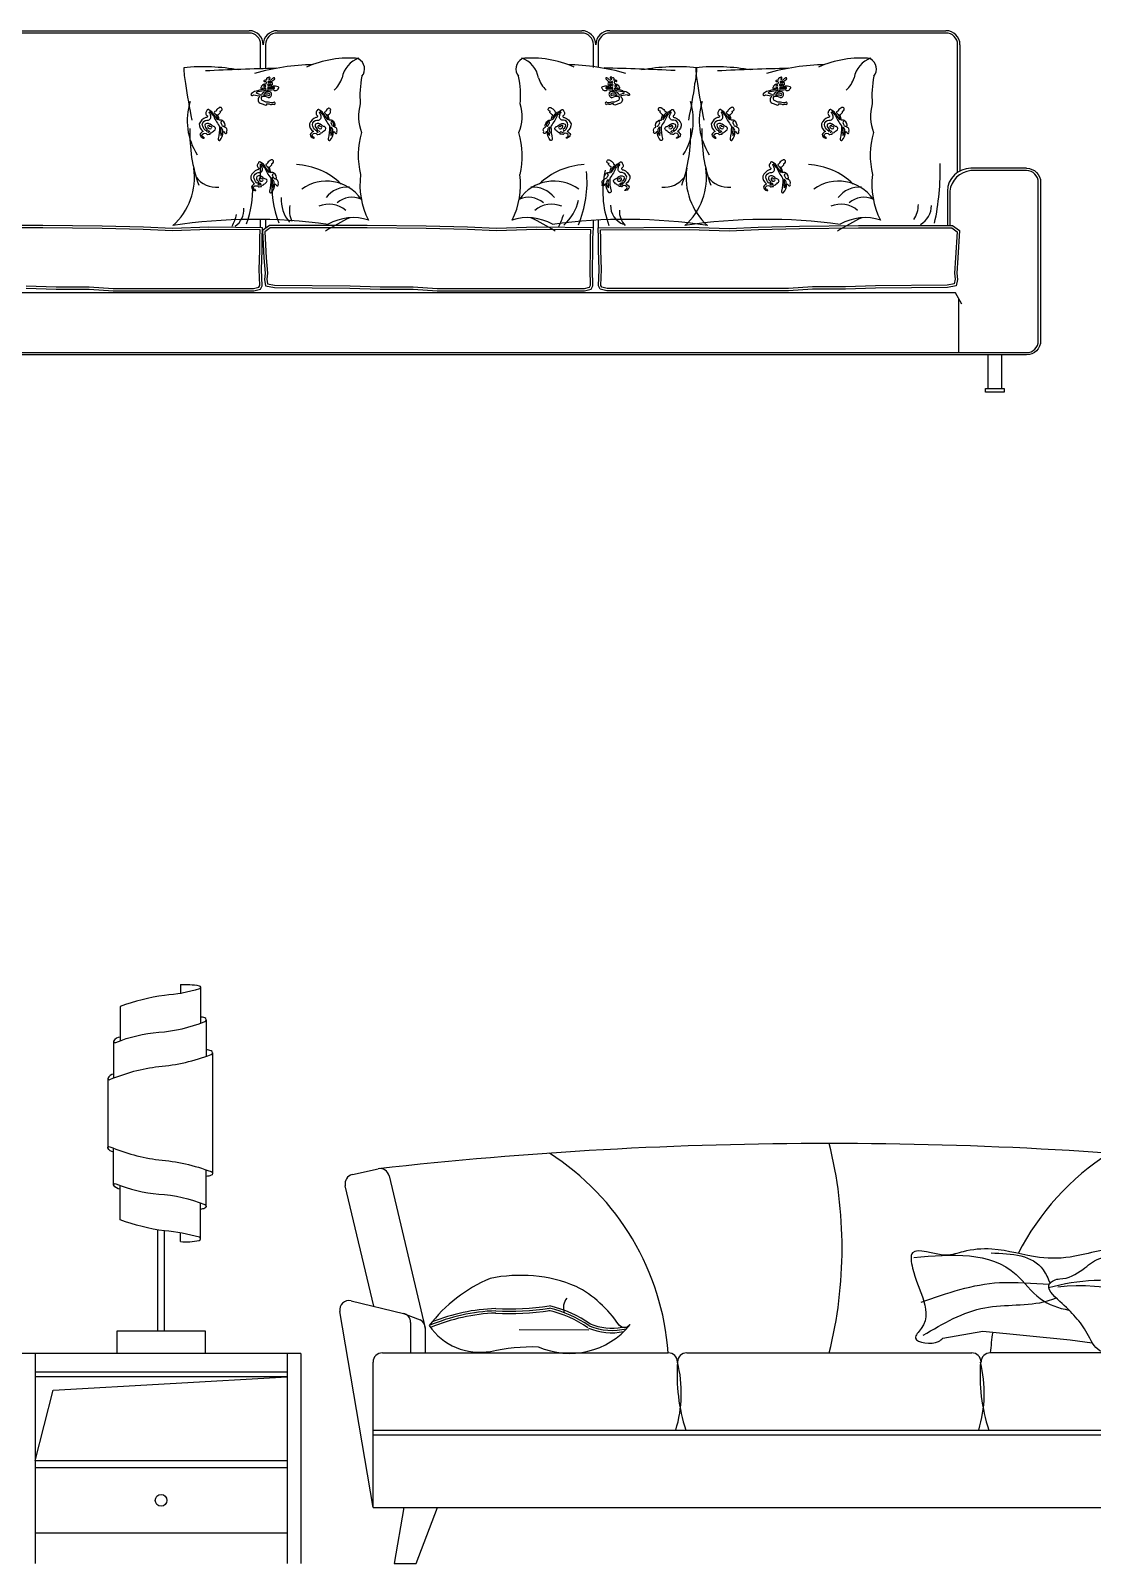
# Model space of a CAD drawing. Header units: inches. Extents: x 11 to 53.5, y 7.4 to 32.2.
# Drawn here: x 18.43 to 20.707, y 14.968 to 18.254 of the extents above; entities that cross this region are included whole.
import ezdxf

# ---------------------------------------------------------------- set-up
doc = ezdxf.new("R2010")
doc.units = ezdxf.units.IN
doc.header["$MEASUREMENT"] = 0
doc.layers.add('02', color=2, linetype='Continuous')

msp = doc.modelspace()

# ---------------------------------------------------------------- linework, layer by layer
at = {"layer": '02'}
for p, q in [((18.262, 18.2535), (18.8989, 18.2535)), ((18.8985, 18.2485), (18.262, 18.2485)), ((18.9589, 18.2535), (19.6122, 18.2535)), ((19.6122, 18.2485), (18.9589, 18.2485)), ((19.6722, 18.2535), (20.3934, 18.2535)), ((20.3934, 18.2485), (19.6722, 18.2485)), ((18.9235, 18.1726), (18.9235, 18.2235)), ((18.9339, 18.2235), (18.9339, 18.1726)), ((19.6372, 18.1749), (19.6372, 18.2235)), ((19.6472, 18.2235), (19.6472, 18.1749)), ((20.4184, 17.95), (20.4184, 18.2235)), ((20.4234, 18.2235), (20.4234, 17.9529)), ((18.9235, 17.9358), (18.9235, 17.9681)), ((18.9235, 17.8316), (18.9235, 17.8489)), ((18.9339, 17.8489), (18.9339, 17.8299)), ((19.6372, 17.8312), (19.6372, 17.8475)), ((19.6472, 17.8475), (19.6472, 17.8312)), ((18.4566, 17.8357), (18.2554, 17.8357)), ((18.4566, 17.8307), (18.257, 17.8307)), ((18.5837, 17.8345), (18.4566, 17.8357)), ((18.5836, 17.8295), (18.4566, 17.8307)), ((18.6718, 17.8272), (18.5836, 17.8295)), ((18.672, 17.8322), (18.5837, 17.8345)), ((18.7343, 17.8248), (18.6718, 17.8272)), ((18.7343, 17.8298), (18.672, 17.8322)), ((18.8123, 17.8322), (18.7343, 17.8298)), ((18.8122, 17.8272), (18.7343, 17.8248)), ((18.9225, 17.8263), (18.8122, 17.8272)), ((18.9277, 17.831), (18.8123, 17.8322)), ((18.9216, 17.8088), (18.9225, 17.8263)), ((18.9216, 17.7829), (18.9216, 17.8088)), ((18.9266, 17.8087), (18.9277, 17.831)), ((18.9266, 17.7828), (18.9266, 17.8087)), ((18.9424, 17.8357), (18.9271, 17.8251)), ((18.9271, 17.8251), (18.9306, 17.7663)), ((18.9277, 17.831), (18.9277, 17.831)), ((18.9439, 17.8307), (18.9322, 17.8226)), ((18.9322, 17.8226), (18.9356, 17.7667)), ((19.1516, 17.8357), (18.9424, 17.8357)), ((19.1516, 17.8307), (18.9439, 17.8307)), ((19.2787, 17.8345), (19.1516, 17.8357)), ((19.2786, 17.8295), (19.1516, 17.8307)), ((19.3668, 17.8272), (19.2786, 17.8295)), ((19.3669, 17.8322), (19.2787, 17.8345)), ((19.4293, 17.8248), (19.3668, 17.8272)), ((19.4293, 17.8298), (19.3669, 17.8322)), ((19.5152, 17.8322), (19.4293, 17.8298)), ((19.5151, 17.8272), (19.4293, 17.8248)), ((19.632, 17.8265), (19.5151, 17.8272)), ((19.6372, 17.8312), (19.5152, 17.8322)), ((19.6311, 17.809), (19.632, 17.8265)), ((19.6311, 17.7831), (19.6311, 17.809)), ((19.6361, 17.8089), (19.6372, 17.8312)), ((19.6361, 17.783), (19.6361, 17.8089)), ((19.6372, 17.8312), (19.6372, 17.8312)), ((19.6472, 17.831), (19.8426, 17.8322)), ((19.6472, 17.831), (19.6472, 17.831)), ((19.6484, 17.8087), (19.6472, 17.831)), ((19.6484, 17.7828), (19.6484, 17.8087)), ((19.6525, 17.8263), (19.8426, 17.8272)), ((19.6534, 17.8088), (19.6525, 17.8263)), ((19.6534, 17.7829), (19.6534, 17.8088)), ((19.8426, 17.8322), (19.9285, 17.8298)), ((19.8426, 17.8272), (19.9285, 17.8248)), ((19.9285, 17.8298), (19.9908, 17.8322)), ((19.9285, 17.8248), (19.991, 17.8272)), ((19.9908, 17.8322), (20.0791, 17.8345)), ((19.991, 17.8272), (20.0792, 17.8295)), ((20.0791, 17.8345), (20.2061, 17.8357)), ((20.0792, 17.8295), (20.2061, 17.8307)), ((20.2061, 17.8357), (20.4073, 17.8357)), ((20.2061, 17.8307), (20.4057, 17.8307)), ((20.4057, 17.8307), (20.4174, 17.8226)), ((20.4073, 17.8357), (20.4226, 17.8251)), ((20.4174, 17.8226), (20.414, 17.7667)), ((20.4226, 17.8251), (20.419, 17.7663)), ((18.9204, 17.7416), (18.9216, 17.7829)), ((18.9254, 17.7416), (18.9266, 17.7828)), ((19.6299, 17.7419), (19.6311, 17.7831)), ((19.6349, 17.7419), (19.6361, 17.783)), ((19.6496, 17.7416), (19.6484, 17.7828)), ((19.6546, 17.7416), (19.6534, 17.7829)), ((18.9215, 17.7075), (18.9204, 17.7416)), ((18.9266, 17.7064), (18.9254, 17.7416)), ((18.9306, 17.7663), (18.933, 17.7334)), ((18.9356, 17.7667), (18.938, 17.7334)), ((19.631, 17.7077), (19.6299, 17.7419)), ((19.6361, 17.7066), (19.6349, 17.7419)), ((19.6484, 17.7064), (19.6496, 17.7416)), ((19.6534, 17.7075), (19.6546, 17.7416)), ((20.414, 17.7667), (20.4117, 17.7334)), ((20.419, 17.7663), (20.4167, 17.7334)), ((18.933, 17.7334), (18.9318, 17.7205)), ((18.9318, 17.7205), (18.9341, 17.7064)), ((18.938, 17.7334), (18.9368, 17.7207)), ((18.9368, 17.7207), (18.9385, 17.7106)), ((18.9385, 17.7106), (18.9535, 17.7078)), ((18.9535, 17.7078), (19.1152, 17.7067)), ((19.6291, 17.7038), (19.631, 17.7077)), ((20.3962, 17.7078), (20.2424, 17.7067)), ((20.4112, 17.7106), (20.3962, 17.7078)), ((20.4128, 17.7207), (20.4112, 17.7106)), ((20.4117, 17.7334), (20.4128, 17.7207)), ((20.4179, 17.7205), (20.4155, 17.7064)), ((20.4167, 17.7334), (20.4179, 17.7205)), ((20.4137, 17.6915), (18.2419, 17.6915)), ((18.4202, 17.7017), (18.4849, 17.6993)), ((18.4203, 17.7067), (18.485, 17.7043)), ((18.4849, 17.6993), (18.5555, 17.6993)), ((18.485, 17.7043), (18.5557, 17.7043)), ((18.5555, 17.6993), (18.6073, 17.6958)), ((18.5557, 17.7043), (18.6074, 17.7008)), ((18.6073, 17.6958), (18.9089, 17.6958)), ((18.6074, 17.7008), (18.9083, 17.7008)), ((18.9083, 17.7008), (18.9196, 17.7036)), ((18.9089, 17.6958), (18.923, 17.6993)), ((18.9196, 17.7036), (18.9215, 17.7075)), ((18.923, 17.6993), (18.9266, 17.7064)), ((18.9341, 17.7064), (18.953, 17.7028)), ((18.953, 17.7028), (19.1151, 17.7017)), ((19.1151, 17.7017), (19.1798, 17.6993)), ((19.1152, 17.7067), (19.1799, 17.7043)), ((19.1798, 17.6993), (19.2504, 17.6993)), ((19.1799, 17.7043), (19.2506, 17.7043)), ((19.2504, 17.6993), (19.3022, 17.6958)), ((19.2506, 17.7043), (19.3024, 17.7008)), ((19.3022, 17.6958), (19.5023, 17.6958)), ((19.3024, 17.7008), (19.6178, 17.701)), ((19.5023, 17.6958), (19.6184, 17.696)), ((19.6178, 17.701), (19.6291, 17.7038)), ((19.6184, 17.696), (19.6325, 17.6996)), ((19.6325, 17.6996), (19.6361, 17.7066)), ((19.6519, 17.6993), (19.6484, 17.7064)), ((19.6661, 17.6958), (19.6519, 17.6993)), ((19.6554, 17.7036), (19.6534, 17.7075)), ((19.6667, 17.7008), (19.6554, 17.7036)), ((20.0556, 17.6958), (19.6661, 17.6958)), ((20.0554, 17.7008), (19.6667, 17.7008)), ((20.1072, 17.7043), (20.0554, 17.7008)), ((20.1073, 17.6993), (20.0556, 17.6958)), ((20.1777, 17.7043), (20.1072, 17.7043)), ((20.1778, 17.6993), (20.1073, 17.6993)), ((20.2424, 17.7067), (20.1777, 17.7043)), ((20.2425, 17.7017), (20.1778, 17.6993)), ((20.3967, 17.7028), (20.2425, 17.7017)), ((20.4155, 17.7064), (20.3967, 17.7028)), ((20.4273, 17.667), (20.4137, 17.6915)), ((18.7518, 16.2087), (18.7518, 16.1891)), ((18.7943, 16.2029), (18.7943, 16.1256)), ((18.6223, 16.1619), (18.6223, 16.0894)), ((18.8069, 16.1334), (18.8069, 16.055)), ((18.6082, 16.0873), (18.6082, 16.0087)), ((18.8205, 16.0627), (18.8205, 15.8039)), ((18.5955, 16.0078), (18.5955, 15.8589)), ((18.6082, 15.7794), (18.6082, 15.858)), ((18.8069, 15.7332), (18.8069, 15.8117)), ((19.1202, 15.8016), (19.1752, 15.814)), ((18.6223, 15.7048), (18.6223, 15.7773)), ((19.1666, 15.5193), (19.105, 15.7778)), ((19.1991, 15.799), (19.2765, 15.4724)), ((18.7943, 15.6638), (18.7943, 15.741)), ((18.7518, 15.658), (18.7518, 15.6776)), ((19.1646, 15.0883), (19.0932, 15.5082)), ((19.1176, 15.531), (19.2298, 15.5041)), ((19.2298, 15.5041), (19.2654, 15.4903)), ((19.2451, 15.4847), (19.2451, 15.4195)), ((19.2765, 15.4724), (19.2765, 15.4195)), ((19.4781, 15.4693), (19.6275, 15.4686)), ((19.01, 15.4183), (18.41, 15.4183)), ((18.44, 15.4183), (18.44, 14.9683)), ((18.98, 15.4183), (18.98, 14.9683)), ((19.01, 15.4183), (19.01, 14.9683)), ((19.1846, 15.4195), (19.7976, 15.4195)), ((19.8376, 15.4195), (20.4486, 15.4195)), ((21.1016, 15.4195), (20.4886, 15.4195)), ((18.98, 15.3783), (18.44, 15.3783)), ((19.1646, 15.0883), (19.1646, 15.3995)), ((18.98, 15.3683), (18.44, 15.3683)), ((18.4782, 15.3397), (18.98, 15.3683)), ((18.44, 15.1883), (18.4782, 15.3397)), ((19.1646, 15.2539), (21.1216, 15.2539)), ((19.1646, 15.2439), (21.1216, 15.2439)), ((18.98, 15.1883), (18.44, 15.1883)), ((18.98, 15.1733), (18.44, 15.1733)), ((19.1646, 15.0883), (21.1216, 15.0883)), ((18.98, 15.0333), (18.44, 15.0333))]:
    msp.add_line(p, q, dxfattribs=at)
for points in [[(18.805, 18.168, -0.006244), (18.9574, 18.1735, -0.006244)], [(19.8125, 18.168, 0.006244), (19.6601, 18.1735, 0.006244)], [(19.9031, 18.168, -0.006244), (20.0555, 18.1735, -0.006244)], [(18.9535, 18.15, -0.138358), (18.9446, 18.1438, -0.141503), (18.9407, 18.1447, -0.068157), (18.94, 18.1449, 1.17717)], [(19.664, 18.15, 0.138358), (19.6728, 18.1438, 0.141503), (19.6768, 18.1447, 0.068157), (19.6775, 18.1449, -1.17717)], [(20.0516, 18.15, -0.138358), (20.0428, 18.1438, -0.141503), (20.0388, 18.1447, -0.068157), (20.0382, 18.1449, 1.17717)], [(18.9169, 18.1248), (18.9104, 18.1228, 0.205107), (18.9026, 18.1166, 0.695846), (18.9072, 18.1155), (18.9079, 18.116)], [(18.9079, 18.116), (18.9204, 18.1135, -0.858886), (18.9205, 18.1109, 0.616288), (18.9243, 18.0975), (18.9343, 18.094), (18.9369, 18.095), (18.9379, 18.0972, -0.109336), (18.9447, 18.0951, -0.103197), (18.9525, 18.0956, -2.385007)], [(19.7096, 18.116), (19.6971, 18.1135, 0.858886), (19.697, 18.1109, -0.616288), (19.6931, 18.0975), (19.6832, 18.094), (19.6806, 18.095), (19.6796, 18.0972, 0.109336), (19.6728, 18.0951, 0.103197), (19.6649, 18.0956, 2.385007)], [(19.7006, 18.1248), (19.707, 18.1228, -0.205107), (19.7149, 18.1166, -0.695846), (19.7103, 18.1155), (19.7096, 18.116)], [(20.015, 18.1248), (20.0086, 18.1228, 0.205107), (20.0008, 18.1166, 0.695846), (20.0054, 18.1155), (20.006, 18.116)], [(20.006, 18.116), (20.0185, 18.1135, -0.858886), (20.0186, 18.1109, 0.616288), (20.0225, 18.0975), (20.0324, 18.094), (20.035, 18.095), (20.036, 18.0972, -0.109336), (20.0428, 18.0951, -0.103197), (20.0507, 18.0956, -2.385007)], [(18.8026, 18.0236, 1.381421), (18.8027, 18.0236, -0.256391), (18.8014, 18.025), (18.801, 18.0254, -0.553973), (18.7983, 18.0313, -0.441834), (18.8087, 18.0313), (18.8098, 18.0309, -0.078633), (18.815, 18.0316, -0.486208), (18.8173, 18.0346, 0.348553), (18.8201, 18.0368, 0.188041), (18.8238, 18.0396, 0.695076), (18.824, 18.0478, -0.134904), (18.8178, 18.051, 0.354886), (18.8048, 18.0531, 0.355551), (18.8069, 18.0441, -1.289201), (18.8044, 18.0399, -0.129925), (18.7984, 18.052, -0.348395), (18.8079, 18.0619, 0.577904), (18.8167, 18.0705, 0.075314), (18.8142, 18.0765, -1.509122), (18.8163, 18.0786, 0.236189), (18.8216, 18.0725, 0.051911), (18.827, 18.061, 0.019281), (18.8345, 18.0495), (18.835, 18.0475, -0.064027), (18.8321, 18.0221, 0.552898), (18.8359, 18.0182, 0.183184), (18.8432, 18.0367, -0.57677), (18.8463, 18.0352, 1.349991), (18.8505, 18.0371, 0.516313), (18.8463, 18.0465, 0.373968), (18.8409, 18.061, 0.21699), (18.8343, 18.0614, 0.145251), (18.8309, 18.0732, 0.175316), (18.837, 18.0784, 0.416369), (18.8363, 18.081, 1.705233), (18.8335, 18.0876, 0.181986), (18.8266, 18.0798, 0.875411), (18.8247, 18.0769, -0.217266), (18.8315, 18.0621), (18.8245, 18.0717), (18.819, 18.0795), (18.8133, 18.083, 0.943934), (18.8083, 18.0819, 0.534222), (18.8093, 18.0709, -0.648), (18.8056, 18.0677, 0.173217), (18.7918, 18.0541, 0.284773), (18.8002, 18.0377, 0.154094), (18.7933, 18.0308, 0.29213), (18.8004, 18.0231, 0.238459), (18.8027, 18.0235, 2.33039)], [(19.0726, 18.081, 0.706634), (19.0698, 18.0876, 0.181986), (19.0629, 18.0798, 0.875411), (19.0611, 18.0769, -0.217266), (19.0678, 18.0621), (19.0608, 18.0717), (19.0553, 18.0795), (19.0496, 18.083, 0.943934), (19.0447, 18.0819, 0.534222), (19.0457, 18.0709, -0.648), (19.0419, 18.0677, 0.173217), (19.0281, 18.0541, 0.284773), (19.0365, 18.0377, 0.154094), (19.0296, 18.0308, 0.29213), (19.0367, 18.0231, 0.238459), (19.039, 18.0235, 2.33039), (19.039, 18.0236, 1.381421), (19.039, 18.0236, -0.256391), (19.0377, 18.025), (19.0373, 18.0254, -0.553973), (19.0347, 18.0313, -0.441834), (19.045, 18.0313), (19.0462, 18.0309, -0.078633), (19.0513, 18.0316, -0.486208), (19.0537, 18.0346, 0.348553), (19.0565, 18.0368, 0.188041), (19.0602, 18.0396, 0.695076), (19.0603, 18.0478, -0.134904), (19.0542, 18.051, 0.354886), (19.0411, 18.0531, 0.355551), (19.0432, 18.0441, -1.289201), (19.0408, 18.0399, -0.129925), (19.0347, 18.052, -0.348395), (19.0443, 18.0619, 0.577904), (19.0531, 18.0705, 0.075314), (19.0506, 18.0765, -1.509122), (19.0527, 18.0786, 0.236189), (19.0579, 18.0725, 0.051911), (19.0633, 18.061, 0.019281), (19.0709, 18.0495), (19.0713, 18.0475, -0.064027), (19.0684, 18.0221, 0.552898), (19.0722, 18.0182, 0.183184), (19.0795, 18.0367, -0.57677), (19.0826, 18.0352, 1.349991), (19.0869, 18.0371, 0.516313), (19.0827, 18.0465, 0.373968), (19.0772, 18.061, 0.21699), (19.0706, 18.0614, 0.145251), (19.0673, 18.0732, 0.175316), (19.0734, 18.0784, 0.416369), (19.0726, 18.081, 1.705233)], [(19.5785, 18.0236, -1.381421), (19.5785, 18.0236, 0.256391), (19.5797, 18.025), (19.5801, 18.0254, 0.553973), (19.5828, 18.0313, 0.441834), (19.5724, 18.0313), (19.5713, 18.0309, 0.078633), (19.5662, 18.0316, 0.486208), (19.5638, 18.0346, -0.348553), (19.561, 18.0368, -0.188041), (19.5573, 18.0396, -0.695076), (19.5572, 18.0478, 0.134904), (19.5633, 18.051, -0.354886), (19.5764, 18.0531, -0.355551), (19.5743, 18.0441, 1.289201), (19.5767, 18.0399, 0.129925), (19.5827, 18.052, 0.348395), (19.5732, 18.0619, -0.577904), (19.5644, 18.0705, -0.075314), (19.5669, 18.0765, 1.509122), (19.5648, 18.0786, -0.236189), (19.5595, 18.0725, -0.051911), (19.5542, 18.061, -0.019281), (19.5466, 18.0495), (19.5462, 18.0475, 0.064027), (19.549, 18.0221, -0.552898), (19.5452, 18.0182, -0.183184), (19.5379, 18.0367, 0.57677), (19.5349, 18.0352, -1.349991), (19.5306, 18.0371, -0.516313), (19.5348, 18.0465, -0.373968), (19.5403, 18.061, -0.21699), (19.5469, 18.0614, -0.145251), (19.5502, 18.0732, -0.175316), (19.5441, 18.0784, -0.416369), (19.5448, 18.081, -1.705233), (19.5476, 18.0876, -0.181986), (19.5546, 18.0798, -0.875411), (19.5564, 18.0769, 0.217266), (19.5497, 18.0621), (19.5567, 18.0717), (19.5622, 18.0795), (19.5678, 18.083, -0.943934), (19.5728, 18.0819, -0.534222), (19.5718, 18.0709, 0.648), (19.5755, 18.0677, -0.173217), (19.5894, 18.0541, -0.284773), (19.581, 18.0377, -0.154094), (19.5878, 18.0308, -0.29213), (19.5808, 18.0231, -0.238459), (19.5785, 18.0235, -2.33039)], [(19.8149, 18.0236, -1.381421), (19.8148, 18.0236, 0.256391), (19.8161, 18.025), (19.8165, 18.0254, 0.553973), (19.8191, 18.0313, 0.441834), (19.8088, 18.0313), (19.8076, 18.0309, 0.078633), (19.8025, 18.0316, 0.486208), (19.8002, 18.0346, -0.348553), (19.7973, 18.0368, -0.188041), (19.7936, 18.0396, -0.695076), (19.7935, 18.0478, 0.134904), (19.7997, 18.051, -0.354886), (19.8127, 18.0531, -0.355551), (19.8106, 18.0441, 1.289201), (19.813, 18.0399, 0.129925), (19.8191, 18.052, 0.348395), (19.8096, 18.0619, -0.577904), (19.8007, 18.0705, -0.075314), (19.8033, 18.0765, 1.509122), (19.8012, 18.0786, -0.236189), (19.7959, 18.0725, -0.051911), (19.7905, 18.061, -0.019281), (19.7829, 18.0495), (19.7825, 18.0475, 0.064027), (19.7854, 18.0221, -0.552898), (19.7816, 18.0182, -0.183184), (19.7743, 18.0367, 0.57677), (19.7712, 18.0352, -1.349991), (19.767, 18.0371, -0.516313), (19.7712, 18.0465, -0.373968), (19.7766, 18.061, -0.21699), (19.7832, 18.0614, -0.145251), (19.7865, 18.0732, -0.175316), (19.7805, 18.0784, -0.416369), (19.7812, 18.081, -1.705233), (19.784, 18.0876, -0.181986), (19.7909, 18.0798, -0.875411), (19.7928, 18.0769, 0.217266), (19.786, 18.0621), (19.793, 18.0717), (19.7985, 18.0795), (19.8042, 18.083, -0.943934), (19.8092, 18.0819, -0.534222), (19.8081, 18.0709, 0.648), (19.8119, 18.0677, -0.173217), (19.8257, 18.0541, -0.284773), (19.8173, 18.0377, -0.154094), (19.8242, 18.0308, -0.29213), (19.8171, 18.0231, -0.238459), (19.8148, 18.0235, -2.33039)], [(19.9008, 18.0236, 1.381421), (19.9008, 18.0236, -0.256391), (19.8995, 18.025), (19.8991, 18.0254, -0.553973), (19.8965, 18.0313, -0.441834), (19.9068, 18.0313), (19.908, 18.0309, -0.078633), (19.9131, 18.0316, -0.486208), (19.9155, 18.0346, 0.348553), (19.9183, 18.0368, 0.188041), (19.922, 18.0396, 0.695076), (19.9221, 18.0478, -0.134904), (19.916, 18.051, 0.354886), (19.9029, 18.0531, 0.355551), (19.905, 18.0441, -1.289201), (19.9026, 18.0399, -0.129925), (19.8965, 18.052, -0.348395), (19.9061, 18.0619, 0.577904), (19.9149, 18.0705, 0.075314), (19.9124, 18.0765, -1.509122), (19.9145, 18.0786, 0.236189), (19.9197, 18.0725, 0.051911), (19.9251, 18.061, 0.019281), (19.9327, 18.0495), (19.9331, 18.0475, -0.064027), (19.9302, 18.0221, 0.552898), (19.934, 18.0182, 0.183184), (19.9413, 18.0367, -0.57677), (19.9444, 18.0352, 1.349991), (19.9487, 18.0371, 0.516313), (19.9445, 18.0465, 0.373968), (19.939, 18.061, 0.21699), (19.9324, 18.0614, 0.145251), (19.9291, 18.0732, 0.175316), (19.9352, 18.0784, 0.416369), (19.9345, 18.081, 1.705233), (19.9316, 18.0876, 0.181986), (19.9247, 18.0798, 0.875411), (19.9229, 18.0769, -0.217266), (19.9296, 18.0621), (19.9226, 18.0717), (19.9171, 18.0795), (19.9114, 18.083, 0.943934), (19.9065, 18.0819, 0.534222), (19.9075, 18.0709, -0.648), (19.9037, 18.0677, 0.173217), (19.8899, 18.0541, 0.284773), (19.8983, 18.0377, 0.154094), (19.8914, 18.0308, 0.29213), (19.8985, 18.0231, 0.238459), (19.9008, 18.0235, 2.33039)], [(20.1371, 18.0236, 1.381421), (20.1372, 18.0236, -0.256391), (20.1359, 18.025), (20.1355, 18.0254, -0.553973), (20.1328, 18.0313, -0.441834), (20.1432, 18.0313), (20.1443, 18.0309, -0.078633), (20.1495, 18.0316, -0.486208), (20.1518, 18.0346, 0.348553), (20.1546, 18.0368, 0.188041), (20.1583, 18.0396, 0.695076), (20.1585, 18.0478, -0.134904), (20.1523, 18.051, 0.354886), (20.1393, 18.0531, 0.355551), (20.1414, 18.0441, -1.289201), (20.139, 18.0399, -0.129925), (20.1329, 18.052, -0.348395), (20.1424, 18.0619, 0.577904), (20.1512, 18.0705, 0.075314), (20.1487, 18.0765, -1.509122), (20.1508, 18.0786, 0.236189), (20.1561, 18.0725, 0.051911), (20.1615, 18.061, 0.019281), (20.169, 18.0495), (20.1695, 18.0475, -0.064027), (20.1666, 18.0221, 0.552898), (20.1704, 18.0182, 0.183184), (20.1777, 18.0367, -0.57677), (20.1808, 18.0352, 1.349991), (20.185, 18.0371, 0.516313), (20.1808, 18.0465, 0.373968), (20.1754, 18.061, 0.21699), (20.1688, 18.0614, 0.145251), (20.1654, 18.0732, 0.175316), (20.1715, 18.0784, 0.416369), (20.1708, 18.081, 1.705233), (20.168, 18.0876, 0.181986), (20.1611, 18.0798, 0.875411), (20.1592, 18.0769, -0.217266), (20.166, 18.0621), (20.159, 18.0717), (20.1535, 18.0795), (20.1478, 18.083, 0.943934), (20.1428, 18.0819, 0.534222), (20.1438, 18.0709, -0.648), (20.1401, 18.0677, 0.173217), (20.1263, 18.0541, 0.284773), (20.1347, 18.0377, 0.154094), (20.1278, 18.0308, 0.29213), (20.1349, 18.0231, 0.238459), (20.1372, 18.0235, 2.33039)], [(18.913, 17.9112, 1.381421), (18.9131, 17.9113, -0.256391), (18.9118, 17.9127), (18.9114, 17.9131, -0.553973), (18.9088, 17.919, -0.441834), (18.9191, 17.919), (18.9203, 17.9186, -0.078633), (18.9254, 17.9193, -0.486208), (18.9278, 17.9223, 0.348553), (18.9306, 17.9245, 0.188041), (18.9343, 17.9273, 0.695076), (18.9344, 17.9355, -0.134904), (18.9282, 17.9387, 0.354886), (18.9152, 17.9408, 0.355551), (18.9173, 17.9318, -1.289201), (18.9149, 17.9275, -0.129925), (18.9088, 17.9397, -0.348395), (18.9183, 17.9495, 0.577904), (18.9272, 17.9582, 0.075314), (18.9246, 17.9642, -1.509122), (18.9268, 17.9663, 0.236189), (18.932, 17.9602, 0.051911), (18.9374, 17.9487, 0.019281), (18.945, 17.9372), (18.9454, 17.9352, -0.064027), (18.9425, 17.9098, 0.552898), (18.9463, 17.9059, 0.183184), (18.9536, 17.9244, -0.57677), (18.9567, 17.9229, 1.349991), (18.9609, 17.9248, 0.516313), (18.9568, 17.9342, 0.373968), (18.9513, 17.9487, 0.21699), (18.9447, 17.9491, 0.145251), (18.9414, 17.9609, 0.175316), (18.9474, 17.9661, 0.416369), (18.9467, 17.9687, 1.705233), (18.9439, 17.9753, 0.181986), (18.937, 17.9675, 0.875411), (18.9351, 17.9646, -0.217266), (18.9419, 17.9498), (18.9349, 17.9594), (18.9294, 17.9672), (18.9237, 17.9707, 0.943934), (18.9187, 17.9696, 0.534222), (18.9198, 17.9586, -0.648), (18.916, 17.9553, 0.173217), (18.9022, 17.9418, 0.284773), (18.9106, 17.9254, 0.154094), (18.9037, 17.9185, 0.29213), (18.9108, 17.9108, 0.238459), (18.9131, 17.9112, 2.33039)], [(19.7044, 17.9112, -1.381421), (19.7044, 17.9113, 0.256391), (19.7057, 17.9127), (19.706, 17.9131, 0.553973), (19.7087, 17.919, 0.441834), (19.6983, 17.919), (19.6972, 17.9186, 0.078633), (19.6921, 17.9193, 0.486208), (19.6897, 17.9223, -0.348553), (19.6869, 17.9245, -0.188041), (19.6832, 17.9273, -0.695076), (19.6831, 17.9355, 0.134904), (19.6892, 17.9387, -0.354886), (19.7023, 17.9408, -0.355551), (19.7002, 17.9318, 1.289201), (19.7026, 17.9275, 0.129925), (19.7087, 17.9397, 0.348395), (19.6991, 17.9495, -0.577904), (19.6903, 17.9582, -0.075314), (19.6928, 17.9642, 1.509122), (19.6907, 17.9663, -0.236189), (19.6854, 17.9602, -0.051911), (19.6801, 17.9487, -0.019281), (19.6725, 17.9372), (19.6721, 17.9352, 0.064027), (19.675, 17.9098, -0.552898), (19.6711, 17.9059, -0.183184), (19.6638, 17.9244, 0.57677), (19.6608, 17.9229, -1.349991), (19.6565, 17.9248, -0.516313), (19.6607, 17.9342, -0.373968), (19.6662, 17.9487, -0.21699), (19.6728, 17.9491, -0.145251), (19.6761, 17.9609, -0.175316), (19.67, 17.9661, -0.416369), (19.6707, 17.9687, -1.705233), (19.6736, 17.9753, -0.181986), (19.6805, 17.9675, -0.875411), (19.6823, 17.9646, 0.217266), (19.6756, 17.9498), (19.6826, 17.9594), (19.6881, 17.9672), (19.6938, 17.9707, -0.943934), (19.6987, 17.9696, -0.534222), (19.6977, 17.9586, 0.648), (19.7015, 17.9553, -0.173217), (19.7153, 17.9418, -0.284773), (19.7069, 17.9254, -0.154094), (19.7138, 17.9185, -0.29213), (19.7067, 17.9108, -0.238459), (19.7044, 17.9112, -2.33039)], [(20.0112, 17.9112, 1.381421), (20.0113, 17.9113, -0.256391), (20.01, 17.9127), (20.0096, 17.9131, -0.553973), (20.0069, 17.919, -0.441834), (20.0173, 17.919), (20.0184, 17.9186, -0.078633), (20.0235, 17.9193, -0.486208), (20.0259, 17.9223, 0.348553), (20.0287, 17.9245, 0.188041), (20.0324, 17.9273, 0.695076), (20.0325, 17.9355, -0.134904), (20.0264, 17.9387, 0.354886), (20.0134, 17.9408, 0.355551), (20.0154, 17.9318, -1.289201), (20.013, 17.9275, -0.129925), (20.007, 17.9397, -0.348395), (20.0165, 17.9495, 0.577904), (20.0253, 17.9582, 0.075314), (20.0228, 17.9642, -1.509122), (20.0249, 17.9663, 0.236189), (20.0302, 17.9602, 0.051911), (20.0355, 17.9487, 0.019281), (20.0431, 17.9372), (20.0436, 17.9352, -0.064027), (20.0407, 17.9098, 0.552898), (20.0445, 17.9059, 0.183184), (20.0518, 17.9244, -0.57677), (20.0548, 17.9229, 1.349991), (20.0591, 17.9248, 0.516313), (20.0549, 17.9342, 0.373968), (20.0494, 17.9487, 0.21699), (20.0429, 17.9491, 0.145251), (20.0395, 17.9609, 0.175316), (20.0456, 17.9661, 0.416369), (20.0449, 17.9687, 1.705233), (20.0421, 17.9753, 0.181986), (20.0351, 17.9675, 0.875411), (20.0333, 17.9646, -0.217266), (20.04, 17.9498), (20.033, 17.9594), (20.0276, 17.9672), (20.0219, 17.9707, 0.943934), (20.0169, 17.9696, 0.534222), (20.0179, 17.9586, -0.648), (20.0142, 17.9553, 0.173217), (20.0003, 17.9418, 0.284773), (20.0088, 17.9254, 0.154094), (20.0019, 17.9185, 0.29213), (20.0089, 17.9108, 0.238459), (20.0112, 17.9112, 2.33039)], [(18.2355, 17.5635), (20.5664, 17.5635, 0.414214), (20.5914, 17.5885), (20.5914, 17.9285, 0.414214), (20.5664, 17.9535), (20.4464, 17.9535, 0.344829), (20.4014, 17.9094), (20.4014, 17.8357)], [(20.5664, 17.9585), (20.4464, 17.9585, 0.408701), (20.3964, 17.9095)], [(20.5664, 17.9585, -0.414214), (20.5964, 17.9285), (20.5964, 17.5885, -0.414214), (20.5664, 17.5585)], [(20.5664, 17.5585), (17.4291, 17.5585, -0.414214), (17.3991, 17.5885), (17.3991, 17.754)], [(18.7518, 16.2087, -0.07376), (18.7917, 16.2064, -0.683692), (18.7921, 16.1995, -0.050203), (18.7173, 16.1858, 0.055728), (18.6223, 16.1619, 0.055728)], [(18.6223, 16.0963, 0.286375), (18.6082, 16.0873, 0.535144), (18.6129, 16.0849, -0.076804), (18.7049, 16.1067, 0.08084), (18.8037, 16.1295, 0.820175), (18.8037, 16.1374, 0.049163), (18.7938, 16.1397, 0.049163)], [(18.6082, 16.0168, 0.26324), (18.5955, 16.0078, 0.535144), (18.6002, 16.0054, -0.066987), (18.7049, 16.0334, 0.071109), (18.8173, 16.0588, 0.820175), (18.8173, 16.0667, 0.051655), (18.8069, 16.0691)], [(18.6082, 15.8499, -0.26324), (18.5955, 15.8589, -0.535144), (18.6002, 15.8612, 0.066987), (18.7049, 15.8333, -0.071109), (18.8173, 15.8079, -0.820175), (18.8173, 15.8, -0.051655), (18.8069, 15.7975)], [(18.6223, 15.7703, -0.286375), (18.6082, 15.7794, -0.535144), (18.6129, 15.7818, 0.076804), (18.7049, 15.7599, -0.08084), (18.8037, 15.7372, -0.820175), (18.8037, 15.7293, -0.049163), (18.7938, 15.7269, -0.049163)], [(18.7518, 15.658, 0.07376), (18.7917, 15.6603, 0.683692), (18.7921, 15.6671, 0.050203), (18.7173, 15.6809, -0.055728), (18.6223, 15.7048, -0.055728)], [(19.6922, 15.4791, 0.124597), (19.5999, 15.562, 0.151645), (19.4156, 15.5788, 0.12993), (19.2849, 15.4778, 0.294601), (19.4165, 15.4227, -0.061928), (19.5188, 15.4327, 0.340238), (19.7159, 15.4799, -0.548274), (19.6911, 15.4808)]]:
    msp.add_lwpolyline(points, format="xyb", dxfattribs=at)
for points in [[(20.3964, 17.9095), (20.3964, 17.8357)], [(20.4205, 17.6792), (20.4205, 17.5635)], [(20.4835, 17.5585), (20.4835, 17.4865)], [(20.5135, 17.4865), (20.5135, 17.5585)], [(18.7033, 15.467), (18.7033, 15.683)], [(18.7166, 15.681), (18.7166, 15.467)], [(18.6155, 15.4183), (18.6155, 15.467), (18.8045, 15.467), (18.8045, 15.4183)], [(20.3868, 15.4512), (20.4723, 15.4661), (20.66, 15.4476), (20.7072, 15.4411)], [(19.2303, 15.0883), (19.21, 14.9683), (19.2568, 14.9683), (19.303, 15.0883)]]:
    msp.add_lwpolyline(points, dxfattribs=at)
msp.add_lwpolyline([(20.5185, 17.4785), (20.4785, 17.4785), (20.4785, 17.4865), (20.5185, 17.4865)], close=True, dxfattribs=at)
msp.add_circle((18.71, 15.1033), 0.0125, dxfattribs=at)
for centre, radius, start, end in [((18.8985, 18.2235), 0.025, 0, 90), ((18.8989, 18.2235), 0.03, 0, 90), ((18.9589, 18.2235), 0.03, 90, 180), ((18.9589, 18.2235), 0.025, 90, 180), ((19.6122, 18.2235), 0.03, 0, 90), ((19.6122, 18.2235), 0.025, 0, 90), ((19.6722, 18.2235), 0.03, 90, 180), ((19.6722, 18.2235), 0.025, 90, 180), ((20.3934, 18.2235), 0.03, 0, 90), ((20.3934, 18.2235), 0.025, 0, 90), ((18.7998, 17.7394), 0.4367, 79.8377, 95.4332), ((18.9333, 18.1777), 0.1749, 181.1656, 192.311), ((19.048, 17.674), 0.507, 91.3767, 105.7225), ((19.113, 17.9714), 0.2234, 84.5289, 114.1485), ((19.1508, 18.1435), 0.0534, 108.1833, 170.0936), ((19.122, 18.1714), 0.0244, 320.51, 61.9222), ((19.4955, 18.1714), 0.0244, 118.0778, 219.49), ((19.5045, 17.9714), 0.2234, 65.8515, 95.4711), ((19.4667, 18.1435), 0.0534, 9.9064, 71.8167), ((19.5695, 17.674), 0.507, 74.2775, 88.6233), ((19.8177, 17.7394), 0.4367, 84.5668, 100.1623), ((19.6842, 18.1777), 0.1749, 347.689, 358.8344), ((19.8979, 17.7394), 0.4367, 79.8377, 95.4332), ((20.0314, 18.1777), 0.1749, 181.1656, 192.311), ((20.1461, 17.674), 0.507, 91.3767, 105.7225), ((20.2111, 17.9714), 0.2234, 84.5289, 114.1485), ((20.249, 18.1435), 0.0534, 108.1833, 170.0936), ((20.2201, 18.1714), 0.0244, 320.51, 61.9222), ((19.811, 18.2798), 1.0578, 187.5746, 191.8976), ((18.9241, 18.1342), 0.00169, 264.7613, 28.1114), ((18.9352, 18.1262), 0.013, 94.3871, 137.0537), ((18.9308, 18.1348), 0.000909, 84.718, 245.9547), ((18.9313, 18.1456), 0.00107, 124.4603, 278.4353), ((18.9324, 18.1354), 0.00239, 217.0604, 340.4713), ((18.9343, 18.139), 0.00828, 79.3424, 115.4749), ((18.9325, 18.1343), 0.00212, 7.4856, 139.7241), ((18.9335, 18.1417), 0.00266, 287.1136, 131.4832), ((18.9389, 18.1495), 0.00318, 90.2175, 212.4701), ((18.936, 18.1475), 0.000347, 242.6632, 59.1857), ((18.9413, 18.1368), 0.00305, 124.5987, 237.2584), ((18.9296, 18.1738), 0.0231, 293.7348, 302.7519), ((18.9407, 18.1436), 0.00149, 118.6234, 256.2349), ((18.942, 18.1434), 0.00468, 238.9985, 310.9267), ((18.9423, 18.1332), 0.00286, 80.1895, 156.973), ((18.9413, 18.1551), 0.013, 265.7242, 288.037), ((18.9417, 18.1494), 0.000623, 71.8115, 253.0656), ((18.9418, 18.1518), 0.00179, 273.1349, 107.2471), ((18.944, 18.1512), 0.0035, 223.0263, 313.9454), ((18.9431, 18.1384), 0.00243, 262.5898, 36.1884), ((18.946, 18.1397), 0.00312, 327.4794, 102.5195), ((18.9838, 18.1059), 0.0568, 124.9664, 131.1353), ((18.9496, 18.1351), 0.0031, 107.7904, 196.9077), ((18.9521, 18.151), 0.00168, 322.7075, 121.5353), ((19.041, 18.17), 0.0597, 312.3929, 343.1975), ((19.3397, 18.1138), 0.2033, 168.0467, 184.8821), ((19.2777, 18.1138), 0.2033, 355.1179, 11.9533), ((19.5764, 18.17), 0.0597, 196.8025, 227.6071), ((19.6653, 18.151), 0.00168, 58.4647, 217.2925), ((19.6337, 18.1059), 0.0568, 48.8647, 55.0336), ((19.6714, 18.1397), 0.00312, 77.4805, 212.5206), ((19.6678, 18.1351), 0.0031, 343.0923, 72.2096), ((19.6734, 18.1512), 0.0035, 226.0546, 316.9737), ((19.6744, 18.1384), 0.00243, 143.8116, 277.4102), ((19.6761, 18.1551), 0.013, 251.963, 274.2758), ((19.6755, 18.1434), 0.00468, 229.0733, 301.0015), ((19.6749, 18.1528), 0.00167, 72.8937, 266.9983), ((19.6752, 18.1332), 0.00286, 23.027, 99.8105), ((19.6879, 18.1738), 0.0231, 237.2481, 246.2652), ((19.6758, 18.1494), 0.000623, 286.9344, 108.1885), ((19.6768, 18.1436), 0.00149, 283.7651, 61.3766), ((19.6762, 18.1368), 0.00305, 302.7416, 55.4013), ((19.6786, 18.1495), 0.00318, 327.5299, 89.7825), ((19.6815, 18.1475), 0.000347, 120.8143, 297.3368), ((19.6832, 18.139), 0.00828, 64.5251, 100.6576), ((19.6842, 18.1425), 0.00267, 48.513, 252.9036), ((19.685, 18.1343), 0.00212, 40.2759, 172.5144), ((19.6851, 18.1354), 0.00239, 199.5287, 322.9396), ((19.6822, 18.1262), 0.013, 42.9463, 85.6129), ((19.6862, 18.1456), 0.00107, 261.5647, 55.5397), ((19.6867, 18.1348), 0.000909, 294.0453, 95.282), ((19.6934, 18.1342), 0.00169, 151.8886, 275.2387), ((18.8065, 18.2798), 1.0578, 348.1024, 352.4254), ((20.9092, 18.2798), 1.0578, 187.5746, 191.8976), ((20.0223, 18.1342), 0.00169, 264.7613, 28.1114), ((20.0334, 18.1262), 0.013, 94.3871, 137.0537), ((20.0295, 18.1456), 0.00107, 124.4603, 278.4353), ((20.0307, 18.1343), 0.00212, 7.4856, 340.3369), ((20.0325, 18.139), 0.00828, 79.3424, 115.4749), ((20.0316, 18.1417), 0.00266, 287.1136, 131.4832), ((20.037, 18.1495), 0.00318, 90.2175, 212.4701), ((20.0342, 18.1475), 0.000347, 242.6632, 59.1857), ((20.0394, 18.1368), 0.00305, 124.5987, 237.2584), ((20.0277, 18.1738), 0.0231, 293.7348, 302.7519), ((20.0389, 18.1436), 0.00149, 118.6234, 256.2349), ((20.0401, 18.1434), 0.00468, 238.9985, 310.9267), ((20.0404, 18.1332), 0.00286, 80.1895, 156.973), ((20.0395, 18.1551), 0.013, 265.7242, 288.037), ((20.0398, 18.1494), 0.000623, 71.8115, 253.0656), ((20.0399, 18.1518), 0.00179, 273.1349, 107.2471), ((20.0422, 18.1512), 0.0035, 223.0263, 313.9454), ((20.0412, 18.1384), 0.00243, 262.5898, 36.1884), ((20.0442, 18.1397), 0.00312, 327.4794, 102.5195), ((20.082, 18.1059), 0.0568, 124.9664, 131.1353), ((20.0478, 18.1351), 0.0031, 107.7904, 196.9077), ((20.0503, 18.151), 0.00168, 322.7075, 121.5353), ((20.1392, 18.17), 0.0597, 312.3929, 343.1975), ((20.4379, 18.1138), 0.2033, 168.0467, 184.8821), ((18.9155, 18.1204), 0.00132, 144.7722, 309.2054), ((18.9178, 18.1172), 0.00525, 86.7516, 130.794), ((18.9222, 18.1266), 0.00931, 231.1441, 268.7426), ((18.953, 17.9891), 0.1404, 97.7954, 104.8874), ((18.9524, 17.9763), 0.1501, 90.5879, 103.2123), ((18.924, 18.1177), 0.00205, 192.4019, 350.1848), ((18.9259, 18.1312), 0.00237, 145.5764, 293.9615), ((18.9296, 18.1085), 0.00525, 135.0366, 252.9375), ((18.93, 18.0904), 0.0222, 60.3865, 100.6009), ((18.9334, 18.1135), 0.00841, 92.7279, 152.3872), ((18.9287, 18.1286), 0.00184, 44.7191, 167.0047), ((18.9383, 18.1226), 0.0217, 241.7056, 275.7372), ((18.9325, 18.114), 0.0161, 84.1276, 99.2319), ((18.9313, 18.1154), 0.00135, 120.0712, 283.7341), ((18.9374, 18.1113), 0.00858, 51.8772, 142.1916), ((18.9362, 18.1042), 0.0111, 67.3577, 114.0829), ((18.9385, 18.1125), 0.0108, 43.4832, 120.2246), ((18.934, 18.1291), 0.000923, 266.6842, 76.1459), ((18.9396, 18.1303), 0.00114, 79.44, 304.8212), ((18.9463, 18.1145), 0.0181, 71.193, 110.8471), ((18.9461, 18.091), 0.0388, 81.7648, 98.7249), ((18.9408, 18.1168), 0.00233, 263.517, 33.9321), ((18.9394, 18.117), 0.00753, 281.9864, 23.1519), ((18.948, 18.1403), 0.00632, 257.5107, 290.6478), ((18.9525, 18.109), 0.0255, 70.8123, 95.0401), ((18.955, 18.1316), 0.00663, 232.0927, 344.1707), ((18.9523, 18.1304), 0.0012, 240.1772, 98.5955), ((18.9608, 18.1314), 0.0017, 287.4103, 88.2062), ((19.6566, 18.1314), 0.0017, 91.7938, 252.5897), ((19.6625, 18.1316), 0.00663, 195.8293, 307.9073), ((19.665, 18.109), 0.0255, 84.9599, 109.1877), ((19.6652, 18.1304), 0.0012, 81.4045, 299.8228), ((19.6712, 18.1145), 0.0181, 69.1529, 108.807), ((19.6713, 18.091), 0.0388, 81.2751, 98.2352), ((19.665, 17.9763), 0.1501, 76.7877, 89.4121), ((19.6695, 18.1403), 0.00632, 249.3522, 282.4893), ((19.6781, 18.117), 0.00753, 156.8481, 258.0136), ((19.679, 18.1125), 0.0108, 59.7754, 136.5168), ((19.6767, 18.1168), 0.00233, 146.0679, 276.483), ((19.6801, 18.1113), 0.00858, 37.8084, 128.1228), ((19.6875, 18.0904), 0.0222, 79.3991, 119.6135), ((19.6812, 18.1042), 0.0111, 65.9171, 112.6423), ((19.6791, 18.1226), 0.0217, 264.2628, 298.2944), ((19.6779, 18.1303), 0.00114, 235.1788, 100.56), ((19.6835, 18.1291), 0.000923, 103.8541, 273.3158), ((19.6849, 18.114), 0.0161, 80.7681, 95.8724), ((19.6645, 17.9891), 0.1404, 75.1126, 82.2046), ((19.6841, 18.1135), 0.00841, 27.6128, 87.2721), ((19.6862, 18.1154), 0.00135, 256.2659, 59.9288), ((19.6888, 18.1286), 0.00184, 12.9953, 135.2809), ((19.6879, 18.1085), 0.00525, 287.0625, 44.9634), ((19.6916, 18.1312), 0.00237, 246.0385, 34.4236), ((19.6935, 18.1177), 0.00205, 189.8152, 347.5981), ((19.6953, 18.1266), 0.00931, 271.2574, 308.8559), ((19.6996, 18.1172), 0.00525, 49.206, 93.2484), ((19.702, 18.1204), 0.00132, 230.7946, 35.2278), ((20.0136, 18.1204), 0.00132, 144.7722, 309.2054), ((20.016, 18.1172), 0.00525, 86.7516, 130.794), ((20.0203, 18.1266), 0.00931, 231.1441, 268.7426), ((20.0511, 17.9891), 0.1404, 97.7954, 104.8874), ((20.0506, 17.9763), 0.1501, 90.5879, 103.2123), ((20.0221, 18.1177), 0.00205, 192.4019, 350.1848), ((20.0241, 18.1312), 0.00237, 145.5764, 293.9615), ((20.0278, 18.1085), 0.00525, 135.0366, 252.9375), ((20.0281, 18.0904), 0.0222, 60.3865, 100.6009), ((20.0316, 18.1135), 0.00841, 92.7279, 152.3872), ((20.0268, 18.1286), 0.00184, 44.7191, 167.0047), ((20.0365, 18.1226), 0.0217, 241.7056, 275.7372), ((20.0307, 18.114), 0.0161, 84.1276, 99.2319), ((20.0295, 18.1154), 0.00135, 120.0712, 283.7341), ((20.0356, 18.1113), 0.00858, 51.8772, 142.1916), ((20.0344, 18.1042), 0.0111, 67.3577, 114.0829), ((20.0366, 18.1125), 0.0108, 43.4832, 120.2246), ((20.0321, 18.1291), 0.000923, 266.6842, 76.1459), ((20.0378, 18.1303), 0.00114, 79.44, 304.8212), ((20.0444, 18.1145), 0.0181, 71.193, 110.8471), ((20.0443, 18.091), 0.0388, 81.7648, 98.7249), ((20.0389, 18.1168), 0.00233, 263.517, 33.9321), ((20.0375, 18.117), 0.00753, 281.9864, 23.1519), ((20.0462, 18.1403), 0.00632, 257.5107, 290.6478), ((20.0506, 18.109), 0.0255, 70.8123, 95.0401), ((20.0531, 18.1316), 0.00663, 232.0927, 344.1707), ((20.0504, 18.1304), 0.0012, 240.1772, 98.5955), ((20.059, 18.1314), 0.0017, 287.4103, 88.2062), ((18.9007, 18.0608), 0.1348, 162.4123, 212.8896), ((18.9473, 18.115), 0.0156, 244.3447, 286.377), ((18.9525, 18.0979), 0.00232, 271.4474, 111.2573), ((19.2245, 18.0697), 0.0913, 162.9619, 202.3355), ((19.393, 18.0697), 0.0913, 337.6645, 17.0381), ((19.665, 18.0979), 0.00232, 68.7427, 268.5526), ((19.6702, 18.115), 0.0156, 253.623, 295.6553), ((19.7167, 18.0608), 0.1348, 327.1104, 17.5877), ((19.9989, 18.0608), 0.1348, 162.4123, 212.8896), ((20.0454, 18.115), 0.0156, 244.3447, 286.377), ((20.0506, 18.0979), 0.00232, 271.4474, 111.2573), ((20.3226, 18.0697), 0.0913, 162.9619, 202.3355), ((19.0995, 18.0328), 0.328, 178.1254, 199.6979), ((18.8106, 18.0344), 0.00411, 28.2414, 148.7478), ((18.8121, 18.0479), 0.00241, 350.0588, 203.2123), ((18.8151, 18.0485), 0.00542, 197.1832, 294.7667), ((18.8136, 18.0329), 0.00347, 80.2548, 157.5315), ((18.8162, 18.0459), 0.0023, 319.2278, 138.8645), ((18.8216, 18.0411), 0.017, 336.6718, 18.9939), ((18.8341, 18.0397), 0.00807, 326.9873, 62.7646), ((18.8397, 18.0568), 0.00182, 63.4346, 227.1609), ((18.7766, 18.0178), 0.0724, 26.1308, 31.3449), ((18.843, 18.0501), 0.00144, 194.3811, 342.874), ((19.0469, 18.0344), 0.00411, 28.2414, 157.5634), ((19.0429, 18.0322), 0.0044, 28.3914, 83.1962), ((19.0485, 18.0479), 0.00241, 350.0588, 203.2123), ((19.0514, 18.0485), 0.00542, 197.1832, 294.7667), ((19.0526, 18.0459), 0.0023, 319.2278, 138.8645), ((19.058, 18.0411), 0.017, 336.6718, 18.9939), ((19.0704, 18.0397), 0.00807, 326.9873, 62.7646), ((19.076, 18.0568), 0.00182, 63.4346, 227.1609), ((19.0129, 18.0178), 0.0724, 26.1308, 31.3449), ((19.071, 18.0506), 0.00982, 354.5128, 53.2207), ((19.0794, 18.0501), 0.00144, 194.3811, 342.874), ((19.5465, 18.0506), 0.00982, 126.7793, 185.4872), ((19.5381, 18.0501), 0.00144, 197.126, 345.6189), ((19.547, 18.0397), 0.00807, 117.2354, 213.0127), ((19.6046, 18.0178), 0.0724, 148.6551, 153.8692), ((19.5415, 18.0568), 0.00182, 312.8391, 116.5654), ((19.5595, 18.0411), 0.017, 161.0061, 203.3282), ((19.5649, 18.0459), 0.0023, 41.1355, 220.7722), ((19.566, 18.0485), 0.00542, 245.2333, 26.1736), ((19.5675, 18.0329), 0.00347, 22.4685, 151.8338), ((19.569, 18.0479), 0.00241, 336.7877, 189.9412), ((19.5746, 18.0322), 0.0044, 96.8038, 151.6086), ((19.7745, 18.0501), 0.00144, 197.126, 345.6189), ((19.7834, 18.0397), 0.00807, 117.2354, 213.0127), ((19.8409, 18.0178), 0.0724, 148.6551, 153.8692), ((19.7778, 18.0568), 0.00182, 312.8391, 116.5654), ((19.7958, 18.0411), 0.017, 161.0061, 203.3282), ((19.8012, 18.0459), 0.0023, 41.1355, 220.7722), ((19.8024, 18.0485), 0.00542, 245.2333, 342.8168), ((19.8053, 18.0479), 0.00241, 336.7877, 189.9412), ((19.8069, 18.0344), 0.00411, 31.2522, 151.7586), ((19.8039, 18.0329), 0.00347, 22.4685, 99.7452), ((19.518, 18.0328), 0.328, 340.3021, 1.8746), ((20.1977, 18.0328), 0.328, 178.1254, 199.6979), ((19.9087, 18.0344), 0.00411, 28.2414, 148.7478), ((19.9047, 18.0322), 0.0044, 28.3914, 83.1962), ((19.9103, 18.0479), 0.00241, 350.0588, 203.2123), ((19.9132, 18.0485), 0.00542, 197.1832, 294.7667), ((19.9118, 18.0329), 0.00347, 80.2548, 157.5315), ((19.9144, 18.0459), 0.0023, 319.2278, 138.8645), ((19.9198, 18.0411), 0.017, 336.6718, 18.9939), ((19.9322, 18.0397), 0.00807, 326.9873, 62.7646), ((19.9378, 18.0568), 0.00182, 63.4346, 227.1609), ((19.8747, 18.0178), 0.0724, 26.1308, 31.3449), ((19.9412, 18.0501), 0.00144, 194.3811, 342.874), ((20.1451, 18.0344), 0.00411, 28.2414, 148.7478), ((20.1466, 18.0479), 0.00241, 350.0588, 203.2123), ((20.1496, 18.0485), 0.00542, 197.1832, 294.7667), ((20.1481, 18.0329), 0.00347, 80.2548, 157.5315), ((20.1507, 18.0459), 0.0023, 319.2278, 138.8645), ((20.1561, 18.0411), 0.017, 336.6718, 18.9939), ((20.1686, 18.0397), 0.00807, 326.9873, 62.7646), ((20.1742, 18.0568), 0.00182, 63.4346, 227.1609), ((20.1111, 18.0178), 0.0724, 26.1308, 31.3449), ((20.1775, 18.0501), 0.00144, 194.3811, 342.874), ((18.8346, 18.0314), 0.00398, 324.1642, 48.3499), ((18.8315, 18.036), 0.00942, 312.4318, 355.7236), ((19.0709, 18.0314), 0.00398, 324.1642, 48.3499), ((19.0678, 18.036), 0.00942, 312.4318, 355.7236), ((19.3076, 17.9857), 0.1748, 163.6184, 193.5051), ((19.3098, 17.9857), 0.1748, 346.4949, 16.3816), ((19.5497, 18.036), 0.00942, 184.2764, 227.5682), ((19.5465, 18.0314), 0.00398, 131.6501, 215.8358), ((19.786, 18.036), 0.00942, 184.2764, 227.5682), ((19.7829, 18.0314), 0.00398, 131.6501, 215.8358), ((19.9327, 18.0314), 0.00398, 324.1642, 48.3499), ((19.9296, 18.036), 0.00942, 312.4318, 355.7236), ((20.1691, 18.0314), 0.00398, 324.1642, 48.3499), ((20.166, 18.036), 0.00942, 312.4318, 355.7236), ((20.4058, 17.9857), 0.1748, 163.6184, 193.5051), ((18.6428, 17.9391), 0.1386, 311.8947, 8.166), ((18.8285, 17.9716), 0.0539, 216.2235, 275.5586), ((18.9226, 17.9356), 0.00241, 350.0588, 203.2123), ((19.1567, 17.9206), 0.2095, 174.7749, 202.1463), ((18.9501, 17.9445), 0.00182, 63.4346, 227.1609), ((18.887, 17.9055), 0.0724, 26.1308, 31.3449), ((18.9934, 17.8191), 0.1474, 45.6755, 87.3876), ((19.3039, 17.9234), 0.1675, 172.6298, 206.9049), ((19.3136, 17.9234), 0.1675, 333.0951, 7.3702), ((19.6241, 17.8191), 0.1474, 92.6124, 134.3245), ((19.3896, 17.9287), 0.234, 337.0839, 5.702), ((19.8616, 17.9082), 0.2042, 166.9031, 200.6583), ((19.7305, 17.9055), 0.0724, 148.6551, 153.8692), ((19.6674, 17.9445), 0.00182, 312.8391, 116.5654), ((19.6949, 17.9356), 0.00241, 336.7877, 189.9412), ((19.789, 17.9716), 0.0539, 264.4414, 323.7765), ((19.741, 17.9391), 0.1386, 311.8947, 8.166), ((19.9746, 17.9391), 0.1386, 171.834, 228.1053), ((19.9267, 17.9716), 0.0539, 216.2235, 275.5586), ((20.0207, 17.9356), 0.00241, 350.0588, 203.2123), ((20.0483, 17.9445), 0.00182, 63.4346, 227.1609), ((19.9852, 17.9055), 0.0724, 26.1308, 31.3449), ((20.0915, 17.8191), 0.1474, 45.6755, 87.3876), ((20.402, 17.9234), 0.1675, 172.6298, 206.9049), ((19.8204, 17.9579), 0.5609, 347.9335, 1.1315), ((18.6755, 17.9166), 0.2313, 340.4477, 1.3909), ((18.921, 17.9221), 0.00411, 28.2414, 148.7478), ((18.917, 17.9199), 0.0044, 28.3914, 83.1962), ((18.9255, 17.9362), 0.00542, 197.1832, 294.7667), ((18.924, 17.9206), 0.00347, 80.2548, 157.5315), ((18.9267, 17.9336), 0.0023, 319.2278, 138.8645), ((18.9321, 17.9288), 0.017, 336.6718, 18.9939), ((18.945, 17.9191), 0.00398, 324.1642, 48.3499), ((18.9445, 17.9274), 0.00807, 326.9873, 62.7646), ((18.9419, 17.9237), 0.00942, 312.4318, 355.7236), ((18.9534, 17.9378), 0.00144, 194.3811, 342.874), ((19.0646, 17.8396), 0.0913, 35.4049, 125.3485), ((19.1103, 17.8585), 0.0597, 86.0776, 141.2353), ((19.5528, 17.8396), 0.0913, 54.6515, 144.5951), ((19.5071, 17.8585), 0.0597, 38.7647, 93.9224), ((19.664, 17.9378), 0.00144, 197.126, 345.6189), ((19.6729, 17.9274), 0.00807, 117.2354, 213.0127), ((19.6756, 17.9237), 0.00942, 184.2764, 227.5682), ((19.6854, 17.9288), 0.017, 161.0061, 203.3282), ((19.6725, 17.9191), 0.00398, 131.6501, 215.8358), ((19.6908, 17.9336), 0.0023, 41.1355, 220.7722), ((19.692, 17.9362), 0.00542, 245.2333, 342.8168), ((19.6965, 17.9221), 0.00411, 31.2522, 151.7586), ((19.6934, 17.9206), 0.00347, 22.4685, 99.7452), ((19.7005, 17.9199), 0.0044, 96.8038, 151.6086), ((20.0192, 17.9221), 0.00411, 28.2414, 148.7478), ((20.0151, 17.9199), 0.0044, 28.3914, 83.1962), ((20.0237, 17.9362), 0.00542, 197.1832, 294.7667), ((20.0222, 17.9206), 0.00347, 80.2548, 157.5315), ((20.0248, 17.9336), 0.0023, 319.2278, 138.8645), ((20.0302, 17.9288), 0.017, 336.6718, 18.9939), ((20.0432, 17.9191), 0.00398, 324.1642, 48.3499), ((20.0427, 17.9274), 0.00807, 326.9873, 62.7646), ((20.04, 17.9237), 0.00942, 312.4318, 355.7236), ((20.0516, 17.9378), 0.00144, 194.3811, 342.874), ((20.1628, 17.8396), 0.0913, 35.4049, 125.3485), ((20.2085, 17.8585), 0.0597, 86.0776, 141.2353), ((18.8467, 17.8688), 0.0406, 302.715, 5.5222), ((19.0445, 17.8925), 0.0772, 177.4288, 219.8935), ((19.0409, 17.8691), 0.0559, 170.0543, 205.5866), ((19.07, 17.8266), 0.055, 49.2885, 113.273), ((19.1198, 17.8459), 0.0504, 67.5511, 129.6635), ((19.4977, 17.8459), 0.0504, 50.3365, 112.4489), ((19.5475, 17.8266), 0.055, 66.727, 130.7115), ((19.5109, 17.9098), 0.0963, 310.5436, 348.4025), ((19.7165, 17.8784), 0.0426, 178.2422, 249.8852), ((20.1681, 17.8266), 0.055, 49.2885, 113.273), ((20.218, 17.8459), 0.0504, 67.5511, 129.6635), ((20.2762, 17.8812), 0.0581, 325.799, 359.6963), ((20.3163, 17.8785), 0.046, 299.3331, 0.1207), ((18.9101, 16.6692), 1.1798, 82.3055, 98.5198), ((18.7802, 17.8793), 0.0935, 331.4436, 347.7116), ((19.3444, 17.372), 0.5328, 115.5672, 121.9535), ((19.1219, 17.7442), 0.1085, 72.0624, 119.7111), ((19.4956, 17.7442), 0.1085, 60.2889, 107.9376), ((19.2731, 17.372), 0.5328, 58.0465, 64.4328), ((19.7073, 16.6692), 1.1798, 81.4802, 97.6945), ((19.3773, 17.9245), 0.2066, 333.9304, 341.7101), ((19.737, 17.8668), 0.0441, 177.6713, 223.8986), ((20.0083, 16.6692), 1.1798, 82.3055, 98.5198), ((20.4426, 17.372), 0.5328, 115.5672, 121.9535), ((20.22, 17.7442), 0.1085, 72.0624, 119.7111), ((20.1431, 7.2219), 8.6464, 83.57288, 96.42712), ((19.2436, 15.6439), 0.927, 345.9912, 14.0088), ((19.2431, 15.3795), 0.5559, 4.1254, 57.3322), ((21.043, 15.3792), 0.5559, 122.65, 152.892), ((19.1796, 15.7944), 0.02, 13.0441, 102.6322), ((19.1245, 15.7821), 0.02, 102.6322, 192.4731), ((19.1129, 15.5116), 0.02, 76.5131, 189.6421), ((19.4418, 15.109), 0.4008, 92.035, 113.0382), ((19.4418, 15.109), 0.4057, 92.035, 111.7903), ((19.4563, 16.0923), 0.5884, 267.1825, 278.5457), ((19.4563, 16.0923), 0.5835, 267.1825, 278.5457), ((19.4563, 16.0923), 0.5786, 267.1825, 278.5457), ((19.4841, 15.2689), 0.2484, 55.2856, 76.5647), ((19.4841, 15.2689), 0.2533, 55.2856, 76.5647), ((19.4841, 15.2689), 0.2582, 55.2856, 76.5647), ((19.6038, 15.5165), 0.0311, 139.4598, 200.8437), ((19.2251, 15.4847), 0.02, 0, 76.5131), ((19.2565, 15.4724), 0.02, 0, 63.4505), ((19.4418, 15.109), 0.3959, 92.035, 112.8806), ((19.6773, 15.5965), 0.129, 247.6779, 283.9738), ((19.6773, 15.5965), 0.1241, 247.6779, 280.0692), ((19.6773, 15.5965), 0.1339, 247.6779, 280.7084), ((21.043, 15.3792), 0.5559, 171.2257, 175.8567), ((19.1846, 15.3995), 0.02, 90, 180), ((19.7976, 15.3995), 0.02, 0, 90), ((19.8376, 15.3995), 0.02, 90, 180), ((20.4486, 15.3995), 0.02, 0, 90), ((20.4886, 15.3995), 0.02, 90, 180), ((19.5555, 15.3333), 0.2703, 342.9196, 14.1745), ((20.1993, 15.3722), 0.3827, 175.9048, 198.0022), ((20.2053, 15.3333), 0.2703, 342.9196, 14.1745), ((20.8491, 15.3722), 0.3827, 175.9048, 198.0022)]:
    msp.add_arc(centre, radius, start, end, dxfattribs=at)
at = {"layer": '02', "extrusion": (0, 0, -1)}
for centre, major_axis, start_param, end_param in [((20.734, 15.0275), (0, 0.5482), 6.039149, 6.830446), ((20.6804, 15.0793), (0, 0.4847), 6.177098, 6.886355)]:
    msp.add_ellipse(centre, major_axis=major_axis, ratio=0.913043, start_param=start_param, end_param=end_param, dxfattribs=at)
at = {"layer": '02'}
for points, knots in [([(20.6375, 15.578), (20.6291, 15.5778), (20.6001, 15.5638), (20.6558, 15.5134), (20.6908, 15.4785), (20.7191, 15.4105), (20.794, 15.4229), (20.8592, 15.4364), (20.9142, 15.467), (20.9528, 15.4963), (21.0229, 15.4989), (20.9702, 15.5366), (20.9303, 15.5685), (20.9274, 15.6357), (20.8327, 15.7101), (20.8068, 15.623), (20.7278, 15.6344), (20.686, 15.5952), (20.6559, 15.5784), (20.6375, 15.578)], [0, 0, 0, 0, 24.745627, 75.53113, 176.834759, 229.445206, 297.566138, 361.662638, 441.698298, 481.716035, 534.169181, 562.460227, 638.682249, 709.509726, 812.632561, 863.699451, 951.062791, 994.681159, 1049.588657, 1049.588657, 1049.588657, 1049.588657]), ([(20.7894, 15.6353), (20.7863, 15.6369), (20.7517, 15.6508), (20.6806, 15.6227), (20.5841, 15.6199), (20.5072, 15.6462), (20.4366, 15.6401), (20.3859, 15.6209), (20.3118, 15.6536), (20.3237, 15.5849), (20.3448, 15.5405), (20.3583, 15.4851), (20.3122, 15.4437), (20.371, 15.4347), (20.3841, 15.4484), (20.3868, 15.4512)], [41.997199, 41.997199, 41.997199, 41.997199, 53.322207, 163.7317, 238.657078, 342.212916, 403.809039, 441.815006, 512.687737, 552.567554, 632.213292, 712.031983, 739.473979, 789.446245, 802.465943, 802.465943, 802.465943, 802.465943]), ([(20.3243, 15.624), (20.406, 15.6309), (20.5133, 15.64), (20.5914, 15.529), (20.6348, 15.5156), (20.6572, 15.511)], [0, 0, 0, 0, 211.530635, 277.96176, 342.095342, 342.095342, 342.095342, 342.095342]), ([(20.4901, 15.6338), (20.5347, 15.632), (20.5904, 15.6297), (20.6122, 15.5787), (20.6167, 15.569)], [0, 0, 0, 0, 111.373868, 139.052761, 139.052761, 139.052761, 139.052761]), ([(20.34, 15.5284), (20.3955, 15.5476), (20.4855, 15.5788), (20.5795, 15.5679), (20.6152, 15.5669)], [0, 0, 0, 0, 164.078276, 265.973695, 265.973695, 265.973695, 265.973695]), ([(20.3445, 15.4573), (20.3873, 15.4823), (20.4707, 15.5309), (20.5749, 15.5177), (20.6234, 15.5348), (20.6295, 15.5372)], [0, 0, 0, 0, 135.888954, 264.546281, 283.136958, 283.136958, 283.136958, 283.136958])]:
    msp.add_open_spline(points, degree=3, knots=knots, dxfattribs=at)

doc.saveas('drawing.dxf')
